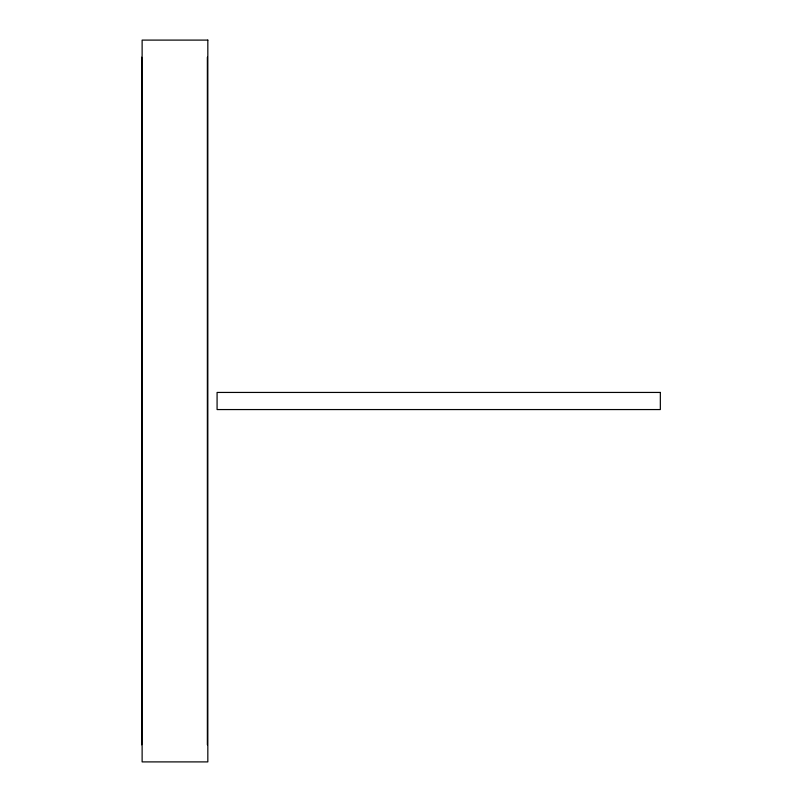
<?xml version="1.0" encoding="UTF-8"?>
<svg xmlns="http://www.w3.org/2000/svg" width="802" height="802" viewBox="0 0 802 802"><rect width="100%" height="100%" fill="white"/><g stroke="black" fill="none" stroke-linecap="round" stroke-linejoin="round"><path stroke-width="1.2" d="M207.367 57.223L207.367 744.777M141.663 57.223L141.663 744.777M207.828 40.1L142.124 40.1L142.124 761.9L207.828 761.9L207.828 40.1M660.337 392.439L217.081 392.439L217.081 409.561L660.337 409.561L660.337 392.439"/></g></svg>
